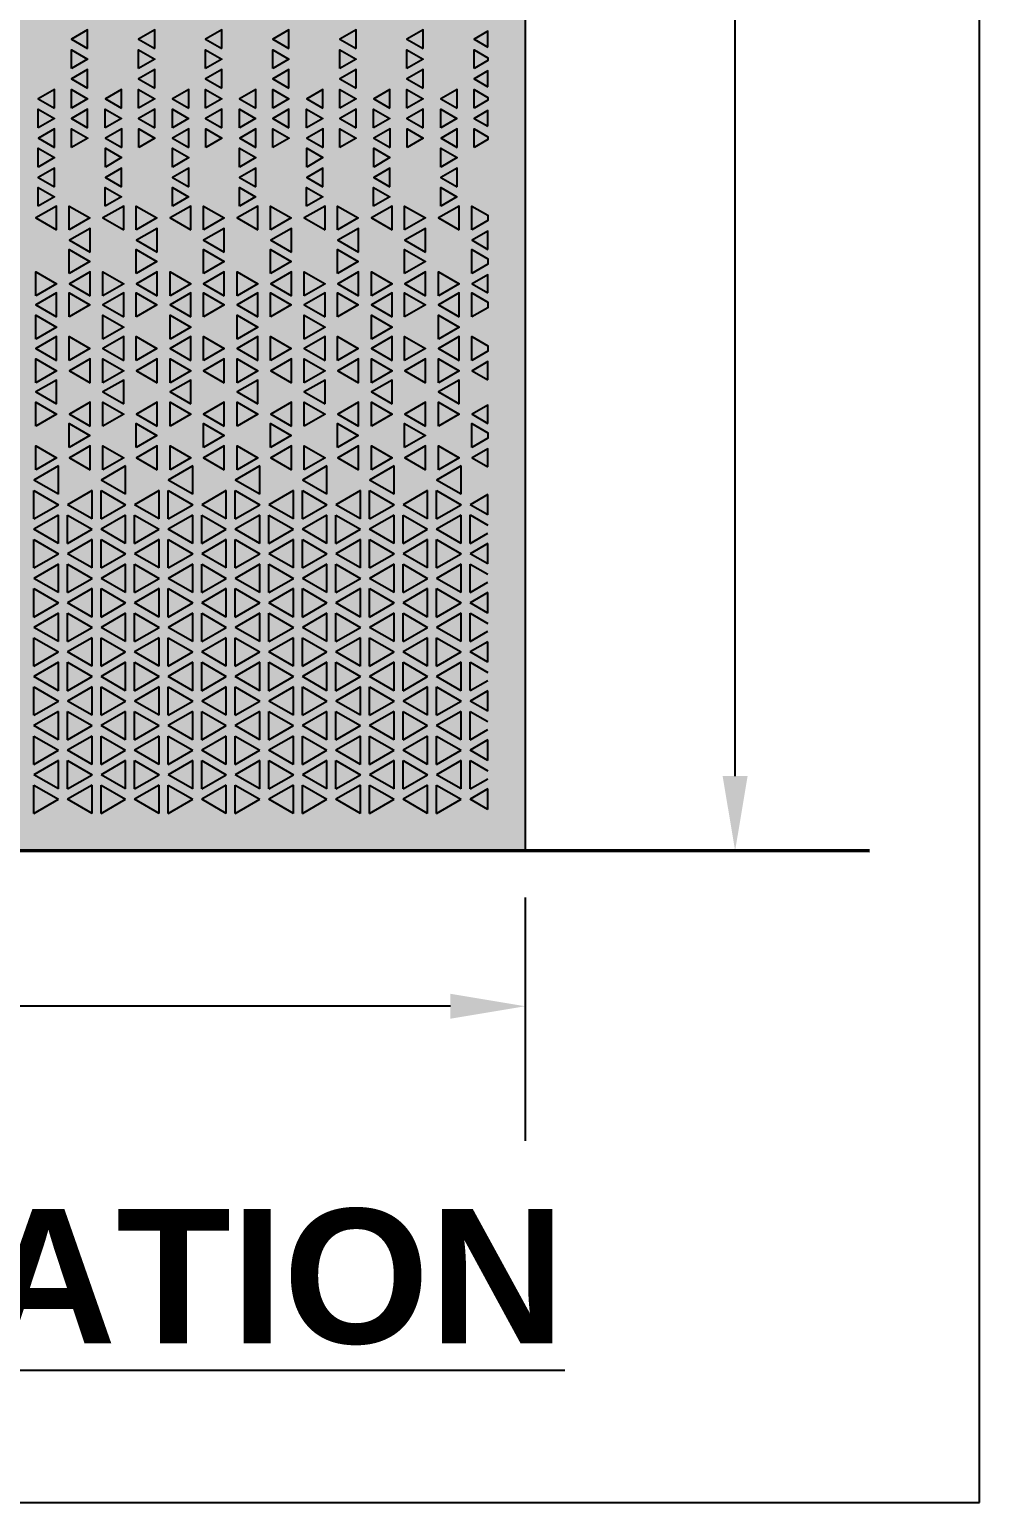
# Model space of a CAD drawing. Header units: metres. Extents: x 6 to 601, y -20 to 118.
# Drawn here: x 54.552 to 55.824, y 90.236 to 92.207 of the extents above; entities that cross this region are included whole.
import ezdxf

# ---------------------------------------------------------------- set-up
doc = ezdxf.new("R2010")
doc.units = ezdxf.units.M
doc.header["$MEASUREMENT"] = 0
doc.layers.add('ProfileEdges', color=7, linetype='Continuous')
doc.styles.add('AR', font='arial.ttf')
doc.styles.get("Standard").update_dxf_attribs({"font": 'arial.ttf'})
doc.dimstyles.get("Standard").update_dxf_attribs({"dimtxt": 0.18, "dimasz": 0.18, "dimexe": 0.18, "dimexo": 0.0625, "dimgap": 0.09, "dimtad": 0, "dimdec": 4, "dimzin": 0, "dimdsep": 46, "dimtxsty": 'Standard', "dimcen": 0.09, "dimadec": 0, "dimazin": 0, "dimtfac": 1, "dimtdec": 4, "dimtofl": 0, "dimtmove": 0, "dimatfit": 3, "dimfxl": 1, "dimtolj": 1, "dimtzin": 0, "dimarcsym": 0})

# ---------------------------------------------------------------- blocks, each defined once
blk = doc.blocks.new('*D1112')
at = {"color": 0, "lineweight": -2, "transparency": 16777216}
for p, q in [((55.2783, 96.7086), (55.6768, 96.7086)), ((55.4968, 96.6086), (55.4968, 93.788)), ((55.4968, 91.2078), (55.4968, 93.335)), ((55.2783, 91.1078), (55.6768, 91.1078))]:
    blk.add_line(p, q, dxfattribs=at)
at = {"color": 0, "transparency": 16777216}
for points in [[(55.4801, 96.6086), (55.5135, 96.6086), (55.4968, 96.7086)], [(55.4801, 91.2078), (55.5135, 91.2078), (55.4968, 91.1078)]]:
    blk.add_solid(points, dxfattribs=at)
at = {"layer": 'Defpoints', "color": 0, "transparency": 16777216}
for p in [(55.2158, 96.7086), (55.2158, 91.1078), (55.4968, 91.1078)]:
    blk.add_point(p, dxfattribs=at)
at = {"color": 0, "transparency": 16777216, "insert": (55.4968, 93.5615), "char_height": 0.15, "attachment_point": 5, "rotation": 90}
blk.add_mtext('\\A1;5.6', dxfattribs=at)
blk = doc.blocks.new('*D1113')
at = {"color": 0, "lineweight": -2, "transparency": 16777216}
for p, q in [((52.2628, 91.0461), (52.2627, 90.7205)), ((55.2158, 91.0453), (55.2157, 90.7197)), ((52.3628, 90.9005), (53.513, 90.9002)), ((55.1158, 90.8997), (53.9655, 90.9))]:
    blk.add_line(p, q, dxfattribs=at)
at = {"color": 0, "transparency": 16777216}
for points in [[(52.3628, 90.9172), (52.3628, 90.8838), (52.2628, 90.9005)], [(55.1158, 90.9164), (55.1158, 90.8831), (55.2158, 90.8997)]]:
    blk.add_solid(points, dxfattribs=at)
at = {"layer": 'Defpoints', "color": 0, "transparency": 16777216}
for p in [(52.2628, 91.1086), (55.2158, 91.1078), (55.2158, 90.8997)]:
    blk.add_point(p, dxfattribs=at)
at = {"color": 0, "transparency": 16777216, "insert": (53.7393, 90.9001), "char_height": 0.15, "attachment_point": 5, "rotation": 359.9843}
blk.add_mtext('\\A1;3.0', dxfattribs=at)
blk = doc.blocks.new('triangular hole')
for p, q in [((103.6272, 78.6142), (103.6272, 78.6522)), ((103.6272, 78.6522), (103.6601, 78.6332)), ((103.6272, 78.6142), (103.6601, 78.6332))]:
    blk.add_line(p, q)

msp = doc.modelspace()

# ---------------------------------------------------------------- hatches: boundary and pattern name
at = {"lineweight": 0, "true_color": 0xcd6928, "transparency": 33554534}
h = msp.add_hatch(color=32, dxfattribs=at)
h.dxf.hatch_style = 1
h.paths.add_polyline_path([(55.2158, 96.7086), (53.2968, 96.7086, 0.143152), (52.2628, 93.83), (52.2628, 91.1085), (55.2158, 91.108)])

# ---------------------------------------------------------------- linework, layer by layer
for p, q in [((55.1658, 91.5847), (55.1421, 91.571)), ((55.1658, 91.5574), (55.1658, 91.5847)), ((55.1658, 91.5574), (55.1421, 91.571)), ((55.1421, 91.5192), (55.1421, 91.5572)), ((55.1421, 91.5572), (55.1658, 91.5435)), ((55.1421, 91.5192), (55.1658, 91.5329)), ((55.1658, 91.519), (55.1421, 91.5053)), ((55.1658, 91.4916), (55.1658, 91.519)), ((55.1658, 91.4916), (55.1421, 91.5053)), ((55.1421, 91.4535), (55.1421, 91.4915)), ((55.1421, 91.4915), (55.1658, 91.4778)), ((55.1421, 91.4535), (55.1658, 91.4672)), ((55.1658, 91.4533), (55.1421, 91.4396)), ((55.1658, 91.4259), (55.1421, 91.4396)), ((55.1658, 91.4259), (55.1658, 91.4533)), ((55.1421, 91.3878), (55.1421, 91.4258)), ((55.1421, 91.4258), (55.1658, 91.4121)), ((55.1421, 91.3878), (55.1658, 91.4015)), ((55.1658, 91.3876), (55.1421, 91.3739)), ((55.1658, 91.3602), (55.1658, 91.3876)), ((55.1658, 91.3602), (55.1421, 91.3739)), ((55.1421, 91.3221), (55.1421, 91.3601)), ((55.1421, 91.3601), (55.1658, 91.3464)), ((55.1421, 91.3221), (55.1658, 91.3357)), ((55.1658, 91.3219), (55.1421, 91.3082)), ((55.1658, 91.2945), (55.1658, 91.3219)), ((55.1658, 91.2945), (55.1421, 91.3082)), ((55.1421, 91.2563), (55.1421, 91.2943)), ((55.1421, 91.2943), (55.1658, 91.2807)), ((55.1421, 91.2563), (55.1658, 91.27)), ((55.1658, 91.2562), (55.1421, 91.2425)), ((55.1658, 91.2288), (55.1421, 91.2425)), ((55.1658, 91.2288), (55.1658, 91.2562)), ((55.1421, 91.1906), (55.1421, 91.2286)), ((55.1421, 91.2286), (55.1658, 91.2149)), ((55.1421, 91.1906), (55.1658, 91.2043)), ((55.1658, 91.1905), (55.1421, 91.1768)), ((55.1658, 91.1631), (55.1658, 91.1905)), ((55.1658, 91.1631), (55.1421, 91.1768))]:
    msp.add_line(p, q)
at = {"lineweight": 50}
msp.add_line((51.7109, 91.1086), (55.6768, 91.1078), dxfattribs=at)
for points in [[(54.6301, 92.1814), (54.6301, 92.2064), (54.6085, 92.1939), (54.6301, 92.1814)], [(54.72, 92.1814), (54.72, 92.2064), (54.6983, 92.1939), (54.72, 92.1814)], [(54.8098, 92.1814), (54.8098, 92.2064), (54.7881, 92.1939), (54.8098, 92.1814)], [(54.8996, 92.1814), (54.8996, 92.2064), (54.8779, 92.1939), (54.8996, 92.1814)], [(54.9894, 92.1814), (54.9894, 92.2064), (54.9678, 92.1939), (54.9894, 92.1814)], [(55.0792, 92.1814), (55.0792, 92.2064), (55.0576, 92.1939), (55.0792, 92.1814)], [(55.1658, 92.1832), (55.1658, 92.2045), (55.1474, 92.1939), (55.1658, 92.1832)], [(54.6085, 92.1547), (54.6085, 92.1797), (54.6301, 92.1672), (54.6085, 92.1547)], [(54.6983, 92.1547), (54.6983, 92.1797), (54.72, 92.1672), (54.6983, 92.1547)], [(54.7881, 92.1547), (54.7881, 92.1797), (54.8098, 92.1672), (54.7881, 92.1547)], [(54.8779, 92.1547), (54.8779, 92.1797), (54.8996, 92.1672), (54.8779, 92.1547)], [(54.9678, 92.1547), (54.9678, 92.1797), (54.9894, 92.1672), (54.9678, 92.1547)], [(55.0576, 92.1547), (55.0576, 92.1797), (55.0792, 92.1672), (55.0576, 92.1547)], [(55.1474, 92.1547), (55.1474, 92.1797), (55.1658, 92.169), (55.1658, 92.1653), (55.1474, 92.1547)], [(54.6301, 92.1284), (54.6301, 92.1534), (54.6085, 92.1409), (54.6301, 92.1284)], [(54.72, 92.1284), (54.72, 92.1534), (54.6983, 92.1409), (54.72, 92.1284)], [(54.8098, 92.1284), (54.8098, 92.1534), (54.7881, 92.1409), (54.8098, 92.1284)], [(54.8996, 92.1284), (54.8996, 92.1534), (54.8779, 92.1409), (54.8996, 92.1284)], [(54.9894, 92.1284), (54.9894, 92.1534), (54.9678, 92.1409), (54.9894, 92.1284)], [(55.0792, 92.1284), (55.0792, 92.1534), (55.0576, 92.1409), (55.0792, 92.1284)], [(55.1658, 92.1303), (55.1658, 92.1516), (55.1474, 92.1409), (55.1658, 92.1303)], [(54.5858, 92.1017), (54.5858, 92.1267), (54.5641, 92.1142), (54.5858, 92.1017)], [(54.6085, 92.1017), (54.6085, 92.1267), (54.6301, 92.1142), (54.6085, 92.1017)], [(54.6756, 92.1017), (54.6756, 92.1267), (54.6539, 92.1142), (54.6756, 92.1017)], [(54.6983, 92.1017), (54.6983, 92.1267), (54.72, 92.1142), (54.6983, 92.1017)], [(54.7654, 92.1017), (54.7654, 92.1267), (54.7437, 92.1142), (54.7654, 92.1017)], [(54.7881, 92.1017), (54.7881, 92.1267), (54.8098, 92.1142), (54.7881, 92.1017)], [(54.8552, 92.1017), (54.8552, 92.1267), (54.8336, 92.1142), (54.8552, 92.1017)], [(54.8779, 92.1017), (54.8779, 92.1267), (54.8996, 92.1142), (54.8779, 92.1017)], [(54.945, 92.1017), (54.945, 92.1267), (54.9234, 92.1142), (54.945, 92.1017)], [(54.9678, 92.1017), (54.9678, 92.1267), (54.9894, 92.1142), (54.9678, 92.1017)], [(55.0348, 92.1017), (55.0348, 92.1267), (55.0132, 92.1142), (55.0348, 92.1017)], [(55.0576, 92.1017), (55.0576, 92.1267), (55.0792, 92.1142), (55.0576, 92.1017)], [(55.1247, 92.1017), (55.1247, 92.1267), (55.103, 92.1142), (55.1247, 92.1017)], [(55.1474, 92.1017), (55.1474, 92.1267), (55.1658, 92.1161), (55.1658, 92.1124), (55.1474, 92.1017)], [(54.5639, 92.0755), (54.5639, 92.1005), (54.5856, 92.088), (54.5639, 92.0755)], [(54.6301, 92.0755), (54.6301, 92.1005), (54.6085, 92.088), (54.6301, 92.0755)], [(54.6537, 92.0755), (54.6537, 92.1005), (54.6754, 92.088), (54.6537, 92.0755)], [(54.72, 92.0755), (54.72, 92.1005), (54.6983, 92.088), (54.72, 92.0755)], [(54.7436, 92.0755), (54.7436, 92.1005), (54.7652, 92.088), (54.7436, 92.0755)], [(54.8098, 92.0755), (54.8098, 92.1005), (54.7881, 92.088), (54.8098, 92.0755)], [(54.8334, 92.0755), (54.8334, 92.1005), (54.855, 92.088), (54.8334, 92.0755)], [(54.8996, 92.0755), (54.8996, 92.1005), (54.8779, 92.088), (54.8996, 92.0755)], [(54.9232, 92.0755), (54.9232, 92.1005), (54.9448, 92.088), (54.9232, 92.0755)], [(54.9894, 92.0755), (54.9894, 92.1005), (54.9678, 92.088), (54.9894, 92.0755)], [(55.013, 92.0755), (55.013, 92.1005), (55.0347, 92.088), (55.013, 92.0755)], [(55.0792, 92.0755), (55.0792, 92.1005), (55.0576, 92.088), (55.0792, 92.0755)], [(55.1028, 92.0755), (55.1028, 92.1005), (55.1245, 92.088), (55.1028, 92.0755)], [(55.1658, 92.0774), (55.1658, 92.0986), (55.1474, 92.088), (55.1658, 92.0774)], [(54.5859, 92.0491), (54.5859, 92.0741), (54.5643, 92.0616), (54.5859, 92.0491)], [(54.6087, 92.0491), (54.6087, 92.0741), (54.6303, 92.0616), (54.6087, 92.0491)], [(54.6758, 92.0491), (54.6758, 92.0741), (54.6541, 92.0616), (54.6758, 92.0491)], [(54.6985, 92.0491), (54.6985, 92.0741), (54.7201, 92.0616), (54.6985, 92.0491)], [(54.7656, 92.0491), (54.7656, 92.0741), (54.7439, 92.0616), (54.7656, 92.0491)], [(54.7883, 92.0491), (54.7883, 92.0741), (54.81, 92.0616), (54.7883, 92.0491)], [(54.8554, 92.0491), (54.8554, 92.0741), (54.8337, 92.0616), (54.8554, 92.0491)], [(54.8781, 92.0491), (54.8781, 92.0741), (54.8998, 92.0616), (54.8781, 92.0491)], [(54.9452, 92.0491), (54.9452, 92.0741), (54.9236, 92.0616), (54.9452, 92.0491)], [(54.9679, 92.0491), (54.9679, 92.0741), (54.9896, 92.0616), (54.9679, 92.0491)], [(55.035, 92.0491), (55.035, 92.0741), (55.0134, 92.0616), (55.035, 92.0491)], [(55.0578, 92.0491), (55.0578, 92.0741), (55.0794, 92.0616), (55.0578, 92.0491)], [(55.1248, 92.0491), (55.1248, 92.0741), (55.1032, 92.0616), (55.1248, 92.0491)], [(55.1476, 92.0491), (55.1476, 92.0741), (55.166, 92.0635), (55.166, 92.0598), (55.1476, 92.0491)], [(54.5641, 92.0229), (54.5641, 92.0479), (54.5858, 92.0354), (54.5641, 92.0229)], [(54.6539, 92.0229), (54.6539, 92.0479), (54.6756, 92.0354), (54.6539, 92.0229)], [(54.7437, 92.0229), (54.7437, 92.0479), (54.7654, 92.0354), (54.7437, 92.0229)], [(54.8336, 92.0229), (54.8336, 92.0479), (54.8552, 92.0354), (54.8336, 92.0229)], [(54.9234, 92.0229), (54.9234, 92.0479), (54.945, 92.0354), (54.9234, 92.0229)], [(55.0132, 92.0229), (55.0132, 92.0479), (55.0348, 92.0354), (55.0132, 92.0229)], [(55.103, 92.0229), (55.103, 92.0479), (55.1247, 92.0354), (55.103, 92.0229)], [(54.5858, 91.9965), (54.5858, 92.0215), (54.5641, 92.009), (54.5858, 91.9965)], [(54.6756, 91.9965), (54.6756, 92.0215), (54.6539, 92.009), (54.6756, 91.9965)], [(54.7654, 91.9965), (54.7654, 92.0215), (54.7437, 92.009), (54.7654, 91.9965)], [(54.8552, 91.9965), (54.8552, 92.0215), (54.8336, 92.009), (54.8552, 91.9965)], [(54.945, 91.9965), (54.945, 92.0215), (54.9234, 92.009), (54.945, 91.9965)], [(55.0348, 91.9965), (55.0348, 92.0215), (55.0132, 92.009), (55.0348, 91.9965)], [(55.1247, 91.9965), (55.1247, 92.0215), (55.103, 92.009), (55.1247, 91.9965)], [(54.5639, 91.9703), (54.5639, 91.9953), (54.5856, 91.9828), (54.5639, 91.9703)], [(54.6537, 91.9703), (54.6537, 91.9953), (54.6754, 91.9828), (54.6537, 91.9703)], [(54.7436, 91.9703), (54.7436, 91.9953), (54.7652, 91.9828), (54.7436, 91.9703)], [(54.8334, 91.9703), (54.8334, 91.9953), (54.855, 91.9828), (54.8334, 91.9703)], [(54.9232, 91.9703), (54.9232, 91.9953), (54.9448, 91.9828), (54.9232, 91.9703)], [(55.013, 91.9703), (55.013, 91.9953), (55.0347, 91.9828), (55.013, 91.9703)], [(55.1028, 91.9703), (55.1028, 91.9953), (55.1245, 91.9828), (55.1028, 91.9703)], [(54.5886, 91.9387), (54.5886, 91.9707), (54.5609, 91.9547), (54.5886, 91.9387)], [(54.6055, 91.9387), (54.6055, 91.9707), (54.6332, 91.9547), (54.6055, 91.9387)], [(54.6784, 91.9387), (54.6784, 91.9707), (54.6507, 91.9547), (54.6784, 91.9387)], [(54.6953, 91.9387), (54.6953, 91.9707), (54.723, 91.9547), (54.6953, 91.9387)], [(54.7682, 91.9387), (54.7682, 91.9707), (54.7405, 91.9547), (54.7682, 91.9387)], [(54.7851, 91.9387), (54.7851, 91.9707), (54.8128, 91.9547), (54.7851, 91.9387)], [(54.8581, 91.9387), (54.8581, 91.9707), (54.8303, 91.9547), (54.8581, 91.9387)], [(54.8749, 91.9387), (54.8749, 91.9707), (54.9026, 91.9547), (54.8749, 91.9387)], [(54.9479, 91.9387), (54.9479, 91.9707), (54.9202, 91.9547), (54.9479, 91.9387)], [(54.9647, 91.9387), (54.9647, 91.9707), (54.9924, 91.9547), (54.9647, 91.9387)], [(55.0377, 91.9387), (55.0377, 91.9707), (55.01, 91.9547), (55.0377, 91.9387)], [(55.0545, 91.9387), (55.0545, 91.9707), (55.0823, 91.9547), (55.0545, 91.9387)], [(55.1275, 91.9387), (55.1275, 91.9707), (55.0998, 91.9547), (55.1275, 91.9387)], [(55.1444, 91.9387), (55.1444, 91.9707), (55.1658, 91.9583), (55.1658, 91.9511), (55.1444, 91.9387)], [(54.6335, 91.9088), (54.6335, 91.9408), (54.6058, 91.9248), (54.6335, 91.9088)], [(54.7233, 91.9088), (54.7233, 91.9408), (54.6956, 91.9248), (54.7233, 91.9088)], [(54.8131, 91.9088), (54.8131, 91.9408), (54.7854, 91.9248), (54.8131, 91.9088)], [(54.903, 91.9088), (54.903, 91.9408), (54.8753, 91.9248), (54.903, 91.9088)], [(54.9928, 91.9088), (54.9928, 91.9408), (54.9651, 91.9248), (54.9928, 91.9088)], [(55.0826, 91.9088), (55.0826, 91.9408), (55.0549, 91.9248), (55.0826, 91.9088)], [(55.1658, 91.9126), (55.1658, 91.937), (55.1447, 91.9248), (55.1658, 91.9126)], [(54.6055, 91.8805), (54.6055, 91.9125), (54.6332, 91.8965), (54.6055, 91.8805)], [(54.6953, 91.8805), (54.6953, 91.9125), (54.723, 91.8965), (54.6953, 91.8805)], [(54.7851, 91.8805), (54.7851, 91.9125), (54.8128, 91.8965), (54.7851, 91.8805)], [(54.8749, 91.8805), (54.8749, 91.9125), (54.9026, 91.8965), (54.8749, 91.8805)], [(54.9647, 91.8805), (54.9647, 91.9125), (54.9924, 91.8965), (54.9647, 91.8805)], [(55.0545, 91.8805), (55.0545, 91.9125), (55.0823, 91.8965), (55.0545, 91.8805)], [(55.1444, 91.8805), (55.1444, 91.9125), (55.1658, 91.9001), (55.1658, 91.8929), (55.1444, 91.8805)], [(54.5609, 91.8506), (54.5609, 91.8826), (54.5886, 91.8666), (54.5609, 91.8506)], [(54.6335, 91.8506), (54.6335, 91.8826), (54.6058, 91.8666), (54.6335, 91.8506)], [(54.6507, 91.8506), (54.6507, 91.8826), (54.6784, 91.8666), (54.6507, 91.8506)], [(54.7233, 91.8506), (54.7233, 91.8826), (54.6956, 91.8666), (54.7233, 91.8506)], [(54.7405, 91.8506), (54.7405, 91.8826), (54.7682, 91.8666), (54.7405, 91.8506)], [(54.8131, 91.8506), (54.8131, 91.8826), (54.7854, 91.8666), (54.8131, 91.8506)], [(54.8303, 91.8506), (54.8303, 91.8826), (54.8581, 91.8666), (54.8303, 91.8506)], [(54.903, 91.8506), (54.903, 91.8826), (54.8753, 91.8666), (54.903, 91.8506)], [(54.9202, 91.8506), (54.9202, 91.8826), (54.9479, 91.8666), (54.9202, 91.8506)], [(54.9928, 91.8506), (54.9928, 91.8826), (54.9651, 91.8666), (54.9928, 91.8506)], [(55.01, 91.8506), (55.01, 91.8826), (55.0377, 91.8666), (55.01, 91.8506)], [(55.0826, 91.8506), (55.0826, 91.8826), (55.0549, 91.8666), (55.0826, 91.8506)], [(55.0998, 91.8506), (55.0998, 91.8826), (55.1275, 91.8666), (55.0998, 91.8506)], [(55.1658, 91.8544), (55.1658, 91.8788), (55.1447, 91.8666), (55.1658, 91.8544)], [(54.5886, 91.8223), (54.5886, 91.8543), (54.5609, 91.8383), (54.5886, 91.8223)], [(54.6055, 91.8223), (54.6055, 91.8543), (54.6332, 91.8383), (54.6055, 91.8223)], [(54.6784, 91.8223), (54.6784, 91.8543), (54.6507, 91.8383), (54.6784, 91.8223)], [(54.6953, 91.8223), (54.6953, 91.8543), (54.723, 91.8383), (54.6953, 91.8223)], [(54.7682, 91.8223), (54.7682, 91.8543), (54.7405, 91.8383), (54.7682, 91.8223)], [(54.7851, 91.8223), (54.7851, 91.8543), (54.8128, 91.8383), (54.7851, 91.8223)], [(54.8581, 91.8223), (54.8581, 91.8543), (54.8303, 91.8383), (54.8581, 91.8223)], [(54.8749, 91.8223), (54.8749, 91.8543), (54.9026, 91.8383), (54.8749, 91.8223)], [(54.9479, 91.8223), (54.9479, 91.8543), (54.9202, 91.8383), (54.9479, 91.8223)], [(54.9647, 91.8223), (54.9647, 91.8543), (54.9924, 91.8383), (54.9647, 91.8223)], [(55.0377, 91.8223), (55.0377, 91.8543), (55.01, 91.8383), (55.0377, 91.8223)], [(55.0545, 91.8223), (55.0545, 91.8543), (55.0823, 91.8383), (55.0545, 91.8223)], [(55.1275, 91.8223), (55.1275, 91.8543), (55.0998, 91.8383), (55.1275, 91.8223)], [(55.1444, 91.8223), (55.1444, 91.8543), (55.1658, 91.8419), (55.1658, 91.8346), (55.1444, 91.8223)], [(54.5609, 91.7924), (54.5609, 91.8244), (54.5886, 91.8084), (54.5609, 91.7924)], [(54.6507, 91.7924), (54.6507, 91.8244), (54.6784, 91.8084), (54.6507, 91.7924)], [(54.7405, 91.7924), (54.7405, 91.8244), (54.7682, 91.8084), (54.7405, 91.7924)], [(54.8303, 91.7924), (54.8303, 91.8244), (54.8581, 91.8084), (54.8303, 91.7924)], [(54.9202, 91.7924), (54.9202, 91.8244), (54.9479, 91.8084), (54.9202, 91.7924)], [(55.01, 91.7924), (55.01, 91.8244), (55.0377, 91.8084), (55.01, 91.7924)], [(55.0998, 91.7924), (55.0998, 91.8244), (55.1275, 91.8084), (55.0998, 91.7924)], [(54.5886, 91.764), (54.5886, 91.796), (54.5609, 91.78), (54.5886, 91.764)], [(54.6055, 91.764), (54.6055, 91.796), (54.6332, 91.78), (54.6055, 91.764)], [(54.6784, 91.764), (54.6784, 91.796), (54.6507, 91.78), (54.6784, 91.764)], [(54.6953, 91.764), (54.6953, 91.796), (54.723, 91.78), (54.6953, 91.764)], [(54.7682, 91.764), (54.7682, 91.796), (54.7405, 91.78), (54.7682, 91.764)], [(54.7851, 91.764), (54.7851, 91.796), (54.8128, 91.78), (54.7851, 91.764)], [(54.8581, 91.764), (54.8581, 91.796), (54.8303, 91.78), (54.8581, 91.764)], [(54.8749, 91.764), (54.8749, 91.796), (54.9026, 91.78), (54.8749, 91.764)], [(54.9479, 91.764), (54.9479, 91.796), (54.9202, 91.78), (54.9479, 91.764)], [(54.9647, 91.764), (54.9647, 91.796), (54.9924, 91.78), (54.9647, 91.764)], [(55.0377, 91.764), (55.0377, 91.796), (55.01, 91.78), (55.0377, 91.764)], [(55.0545, 91.764), (55.0545, 91.796), (55.0823, 91.78), (55.0545, 91.764)], [(55.1275, 91.764), (55.1275, 91.796), (55.0998, 91.78), (55.1275, 91.764)], [(55.1444, 91.764), (55.1444, 91.796), (55.1658, 91.7837), (55.1658, 91.7764), (55.1444, 91.764)], [(54.5609, 91.7342), (54.5609, 91.7662), (54.5886, 91.7502), (54.5609, 91.7342)], [(54.6335, 91.7342), (54.6335, 91.7662), (54.6058, 91.7502), (54.6335, 91.7342)], [(54.6507, 91.7342), (54.6507, 91.7662), (54.6784, 91.7502), (54.6507, 91.7342)], [(54.7233, 91.7342), (54.7233, 91.7662), (54.6956, 91.7502), (54.7233, 91.7342)], [(54.7405, 91.7342), (54.7405, 91.7662), (54.7682, 91.7502), (54.7405, 91.7342)], [(54.8131, 91.7342), (54.8131, 91.7662), (54.7854, 91.7502), (54.8131, 91.7342)], [(54.8303, 91.7342), (54.8303, 91.7662), (54.8581, 91.7502), (54.8303, 91.7342)], [(54.903, 91.7342), (54.903, 91.7662), (54.8753, 91.7502), (54.903, 91.7342)], [(54.9202, 91.7342), (54.9202, 91.7662), (54.9479, 91.7502), (54.9202, 91.7342)], [(54.9928, 91.7342), (54.9928, 91.7662), (54.9651, 91.7502), (54.9928, 91.7342)], [(55.01, 91.7342), (55.01, 91.7662), (55.0377, 91.7502), (55.01, 91.7342)], [(55.0826, 91.7342), (55.0826, 91.7662), (55.0549, 91.7502), (55.0826, 91.7342)], [(55.0998, 91.7342), (55.0998, 91.7662), (55.1275, 91.7502), (55.0998, 91.7342)], [(55.1658, 91.738), (55.1658, 91.7624), (55.1447, 91.7502), (55.1658, 91.738)], [(54.5886, 91.7058), (54.5886, 91.7378), (54.5609, 91.7218), (54.5886, 91.7058)], [(54.6784, 91.7058), (54.6784, 91.7378), (54.6507, 91.7218), (54.6784, 91.7058)], [(54.7682, 91.7058), (54.7682, 91.7378), (54.7405, 91.7218), (54.7682, 91.7058)], [(54.8581, 91.7058), (54.8581, 91.7378), (54.8303, 91.7218), (54.8581, 91.7058)], [(54.9479, 91.7058), (54.9479, 91.7378), (54.9202, 91.7218), (54.9479, 91.7058)], [(55.0377, 91.7058), (55.0377, 91.7378), (55.01, 91.7218), (55.0377, 91.7058)], [(55.1275, 91.7058), (55.1275, 91.7378), (55.0998, 91.7218), (55.1275, 91.7058)], [(54.5609, 91.676), (54.5609, 91.708), (54.5886, 91.692), (54.5609, 91.676)], [(54.6335, 91.676), (54.6335, 91.708), (54.6058, 91.692), (54.6335, 91.676)], [(54.6507, 91.676), (54.6507, 91.708), (54.6784, 91.692), (54.6507, 91.676)], [(54.7233, 91.676), (54.7233, 91.708), (54.6956, 91.692), (54.7233, 91.676)], [(54.7405, 91.676), (54.7405, 91.708), (54.7682, 91.692), (54.7405, 91.676)], [(54.8131, 91.676), (54.8131, 91.708), (54.7854, 91.692), (54.8131, 91.676)], [(54.8303, 91.676), (54.8303, 91.708), (54.8581, 91.692), (54.8303, 91.676)], [(54.903, 91.676), (54.903, 91.708), (54.8753, 91.692), (54.903, 91.676)], [(54.9202, 91.676), (54.9202, 91.708), (54.9479, 91.692), (54.9202, 91.676)], [(54.9928, 91.676), (54.9928, 91.708), (54.9651, 91.692), (54.9928, 91.676)], [(55.01, 91.676), (55.01, 91.708), (55.0377, 91.692), (55.01, 91.676)], [(55.0826, 91.676), (55.0826, 91.708), (55.0549, 91.692), (55.0826, 91.676)], [(55.0998, 91.676), (55.0998, 91.708), (55.1275, 91.692), (55.0998, 91.676)], [(55.1658, 91.6798), (55.1658, 91.7042), (55.1447, 91.692), (55.1658, 91.6798)], [(54.6055, 91.6476), (54.6055, 91.6796), (54.6332, 91.6636), (54.6055, 91.6476)], [(54.6953, 91.6476), (54.6953, 91.6796), (54.723, 91.6636), (54.6953, 91.6476)], [(54.7851, 91.6476), (54.7851, 91.6796), (54.8128, 91.6636), (54.7851, 91.6476)], [(54.8749, 91.6476), (54.8749, 91.6796), (54.9026, 91.6636), (54.8749, 91.6476)], [(54.9647, 91.6476), (54.9647, 91.6796), (54.9924, 91.6636), (54.9647, 91.6476)], [(55.0545, 91.6476), (55.0545, 91.6796), (55.0823, 91.6636), (55.0545, 91.6476)], [(55.1444, 91.6476), (55.1444, 91.6796), (55.1658, 91.6672), (55.1658, 91.66), (55.1444, 91.6476)], [(54.5609, 91.6178), (54.5609, 91.6498), (54.5886, 91.6338), (54.5609, 91.6178)], [(54.6335, 91.6178), (54.6335, 91.6498), (54.6058, 91.6338), (54.6335, 91.6178)], [(54.6507, 91.6178), (54.6507, 91.6498), (54.6784, 91.6338), (54.6507, 91.6178)], [(54.7233, 91.6178), (54.7233, 91.6498), (54.6956, 91.6338), (54.7233, 91.6178)], [(54.7405, 91.6178), (54.7405, 91.6498), (54.7682, 91.6338), (54.7405, 91.6178)], [(54.8131, 91.6178), (54.8131, 91.6498), (54.7854, 91.6338), (54.8131, 91.6178)], [(54.8303, 91.6178), (54.8303, 91.6498), (54.8581, 91.6338), (54.8303, 91.6178)], [(54.903, 91.6178), (54.903, 91.6498), (54.8753, 91.6338), (54.903, 91.6178)], [(54.9202, 91.6178), (54.9202, 91.6498), (54.9479, 91.6338), (54.9202, 91.6178)], [(54.9928, 91.6178), (54.9928, 91.6498), (54.9651, 91.6338), (54.9928, 91.6178)], [(55.01, 91.6178), (55.01, 91.6498), (55.0377, 91.6338), (55.01, 91.6178)], [(55.0826, 91.6178), (55.0826, 91.6498), (55.0549, 91.6338), (55.0826, 91.6178)], [(55.0998, 91.6178), (55.0998, 91.6498), (55.1275, 91.6338), (55.0998, 91.6178)], [(55.1658, 91.6216), (55.1658, 91.6459), (55.1447, 91.6338), (55.1658, 91.6216)]]:
    msp.add_lwpolyline(points)
at = {"layer": 'Defpoints'}
msp.add_lwpolyline([(55.824, 90.2355), (55.824, 99.0402), (51.5507, 99.0402), (51.5507, 90.2355)], close=True, dxfattribs=at)
at = {"layer": 'ProfileEdges', "color": 32, "true_color": 0xcd6928}
msp.add_lwpolyline([(53.2968, 96.7086), (55.2158, 96.7086), (55.2158, 91.1078)], dxfattribs=at)

# ---------------------------------------------------------------- block references
at = {"xscale": -1}
for p in [(158.2184, 12.9707), (158.3082, 12.9707), (158.398, 12.9707), (158.4879, 12.9707), (158.5777, 12.9707), (158.6675, 12.9707), (158.7573, 12.9707), (158.2633, 12.9378), (158.3531, 12.9378), (158.4429, 12.9378), (158.5328, 12.9378), (158.6226, 12.9378), (158.7124, 12.9378), (158.2184, 12.9049), (158.3082, 12.9049), (158.398, 12.9049), (158.4879, 12.9049), (158.5777, 12.9049), (158.6675, 12.9049), (158.7573, 12.9049), (158.2633, 12.8721), (158.3531, 12.8721), (158.4429, 12.8721), (158.5328, 12.8721), (158.6226, 12.8721), (158.7124, 12.8721), (158.2184, 12.8392), (158.3082, 12.8392), (158.398, 12.8392), (158.4879, 12.8392), (158.5777, 12.8392), (158.6675, 12.8392), (158.7573, 12.8392), (158.2633, 12.8064), (158.3531, 12.8064), (158.4429, 12.8064), (158.5328, 12.8064), (158.6226, 12.8064), (158.7124, 12.8064), (158.2184, 12.7735), (158.3082, 12.7735), (158.398, 12.7735), (158.4879, 12.7735), (158.5777, 12.7735), (158.6675, 12.7735), (158.7573, 12.7735), (158.2633, 12.7407), (158.3531, 12.7407), (158.4429, 12.7407), (158.5328, 12.7407), (158.6226, 12.7407), (158.7124, 12.7407), (158.2184, 12.7078), (158.3082, 12.7078), (158.398, 12.7078), (158.4879, 12.7078), (158.5777, 12.7078), (158.6675, 12.7078), (158.7573, 12.7078), (158.2633, 12.675), (158.3531, 12.675), (158.4429, 12.675), (158.5328, 12.675), (158.6226, 12.675), (158.7124, 12.675), (158.2184, 12.6421), (158.3082, 12.6421), (158.398, 12.6421), (158.4879, 12.6421), (158.5777, 12.6421), (158.6675, 12.6421), (158.7573, 12.6421), (158.2633, 12.6092), (158.3531, 12.6092), (158.4429, 12.6092), (158.5328, 12.6092), (158.6226, 12.6092), (158.7124, 12.6092), (158.2184, 12.5764), (158.3082, 12.5764), (158.398, 12.5764), (158.4879, 12.5764), (158.5777, 12.5764), (158.6675, 12.5764), (158.7573, 12.5764), (158.2633, 12.5435), (158.3531, 12.5435), (158.4429, 12.5435), (158.5328, 12.5435), (158.6226, 12.5435), (158.7124, 12.5435)]:
    msp.add_blockref('triangular hole', p, dxfattribs=at)
for p in [(-49.0689, 12.9378), (-48.9791, 12.9378), (-48.8893, 12.9378), (-48.7995, 12.9378), (-48.7096, 12.9378), (-48.6198, 12.9378), (-48.53, 12.9378), (-49.024, 12.9049), (-48.9342, 12.9049), (-48.8444, 12.9049), (-48.7545, 12.9049), (-48.6647, 12.9049), (-48.5749, 12.9049), (-49.0689, 12.8721), (-48.9791, 12.8721), (-48.8893, 12.8721), (-48.7995, 12.8721), (-48.7096, 12.8721), (-48.6198, 12.8721), (-48.53, 12.8721), (-49.024, 12.8392), (-48.9342, 12.8392), (-48.8444, 12.8392), (-48.7545, 12.8392), (-48.6647, 12.8392), (-48.5749, 12.8392), (-49.0689, 12.8064), (-48.9791, 12.8064), (-48.8893, 12.8064), (-48.7995, 12.8064), (-48.7096, 12.8064), (-48.6198, 12.8064), (-48.53, 12.8064), (-49.024, 12.7735), (-48.9342, 12.7735), (-48.8444, 12.7735), (-48.7545, 12.7735), (-48.6647, 12.7735), (-48.5749, 12.7735), (-49.0689, 12.7407), (-48.9791, 12.7407), (-48.8893, 12.7407), (-48.7995, 12.7407), (-48.7096, 12.7407), (-48.6198, 12.7407), (-48.53, 12.7407), (-49.024, 12.7078), (-48.9342, 12.7078), (-48.8444, 12.7078), (-48.7545, 12.7078), (-48.6647, 12.7078), (-48.5749, 12.7078), (-49.0689, 12.675), (-48.9791, 12.675), (-48.8893, 12.675), (-48.7995, 12.675), (-48.7096, 12.675), (-48.6198, 12.675), (-48.53, 12.675), (-49.024, 12.6421), (-48.9342, 12.6421), (-48.8444, 12.6421), (-48.7545, 12.6421), (-48.6647, 12.6421), (-48.5749, 12.6421), (-49.0689, 12.6092), (-48.9791, 12.6092), (-48.8893, 12.6092), (-48.7995, 12.6092), (-48.7096, 12.6092), (-48.6198, 12.6092), (-48.53, 12.6092), (-49.024, 12.5764), (-48.9342, 12.5764), (-48.8444, 12.5764), (-48.7545, 12.5764), (-48.6647, 12.5764), (-48.5749, 12.5764), (-49.0689, 12.5435), (-48.9791, 12.5435), (-48.8893, 12.5435), (-48.7995, 12.5435), (-48.7096, 12.5435), (-48.6198, 12.5435), (-48.53, 12.5435)]:
    msp.add_blockref('triangular hole', p)

# ---------------------------------------------------------------- texts
at = {"layer": 'ProfileEdges', "insert": (52.2099, 90.6285), "char_height": 0.18, "attachment_point": 1, "style": 'AR'}
msp.add_mtext_dynamic_manual_height_columns('{\\fArial|b1|i0|c0|p34;\\LSTRUCTURE ELEVATION}', width=8.967784, gutter_width=1, heights=[0], dxfattribs=at)

# ---------------------------------------------------------------- dimensions: what is measured, and where the dimension line sits
at = {"color": 251, "true_color": 0x636466}
dim = msp.add_linear_dim(base=(55.4968, 91.1078), p1=(55.2158, 96.7086), p2=(55.2158, 91.1078), angle=270, dimstyle='Standard', override={"dimtxt": 0.15, "dimasz": 0.1, "dimdec": 1, "dimtdec": 1}, dxfattribs=at)
dim.commit()
dim.dimension.update_dxf_attribs({"geometry": '*D1112', "text_midpoint": (55.4968, 93.5615), "dimtype": 161})
dim = msp.add_aligned_dim(p1=(52.2628, 91.1086), p2=(55.2158, 91.1078), distance=-0.2081, dimstyle='Standard', override={"dimtxt": 0.15, "dimasz": 0.1, "dimdec": 1, "dimtdec": 1}, dxfattribs=at)
dim.commit()
dim.dimension.update_dxf_attribs({"geometry": '*D1113', "text_midpoint": (53.7393, 90.9001)})

doc.saveas('drawing.dxf')
